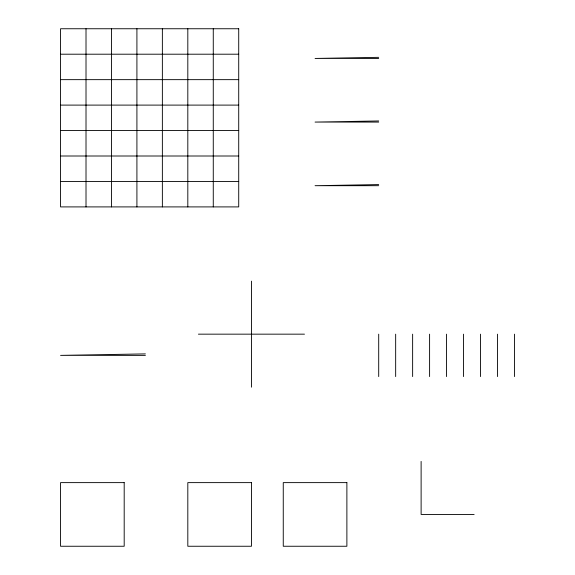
<?xml version="1.0" encoding="UTF-8"?>
<svg xmlns="http://www.w3.org/2000/svg" width="575" height="575" viewBox="0 0 575 575"><rect width="100%" height="100%" fill="white"/><g stroke="black" fill="none" stroke-linecap="round" stroke-linejoin="round"><path stroke-width="0.86" d="M378.688 57.335L315.071 58.442L378.702 58.442M378.688 120.958L315.071 122.073L378.702 122.073M378.688 184.589L315.071 185.696L378.702 185.696M145.389 353.891L60.562 355.372L145.403 355.372M60.562 54.201L238.718 54.201M60.562 79.652L238.718 79.652M60.562 105.103L238.718 105.103M60.562 130.554L238.718 130.554M60.562 156.005L238.718 156.005M60.562 181.456L238.718 181.456M198.425 334.161L304.47 334.161M474.138 514.438L421.116 514.438L421.116 461.416M514.438 334.161L514.438 376.575M497.468 334.161L497.468 376.575M480.499 334.161L480.499 376.575M463.536 334.161L463.536 376.575M446.567 334.161L446.567 376.575M429.597 334.161L429.597 376.575M412.634 334.161L412.634 376.575M395.665 334.161L395.665 376.575M378.702 334.161L378.702 376.575M251.447 281.139L251.447 387.183M213.268 28.75L213.268 206.907M187.817 28.75L187.817 206.907M162.366 28.75L162.366 206.907M136.915 28.75L136.915 206.907M111.464 28.75L111.464 206.907M86.013 28.75L86.013 206.907M238.718 28.75L60.562 28.75L60.562 206.907L238.718 206.907L238.718 28.75M124.193 482.626L60.562 482.626L60.562 546.25L124.193 546.25L124.193 482.626M251.447 482.626L187.817 482.626L187.817 546.25L251.447 546.25L251.447 482.626M346.883 482.626L283.259 482.626L283.259 546.25L346.883 546.25L346.883 482.626"/></g></svg>
